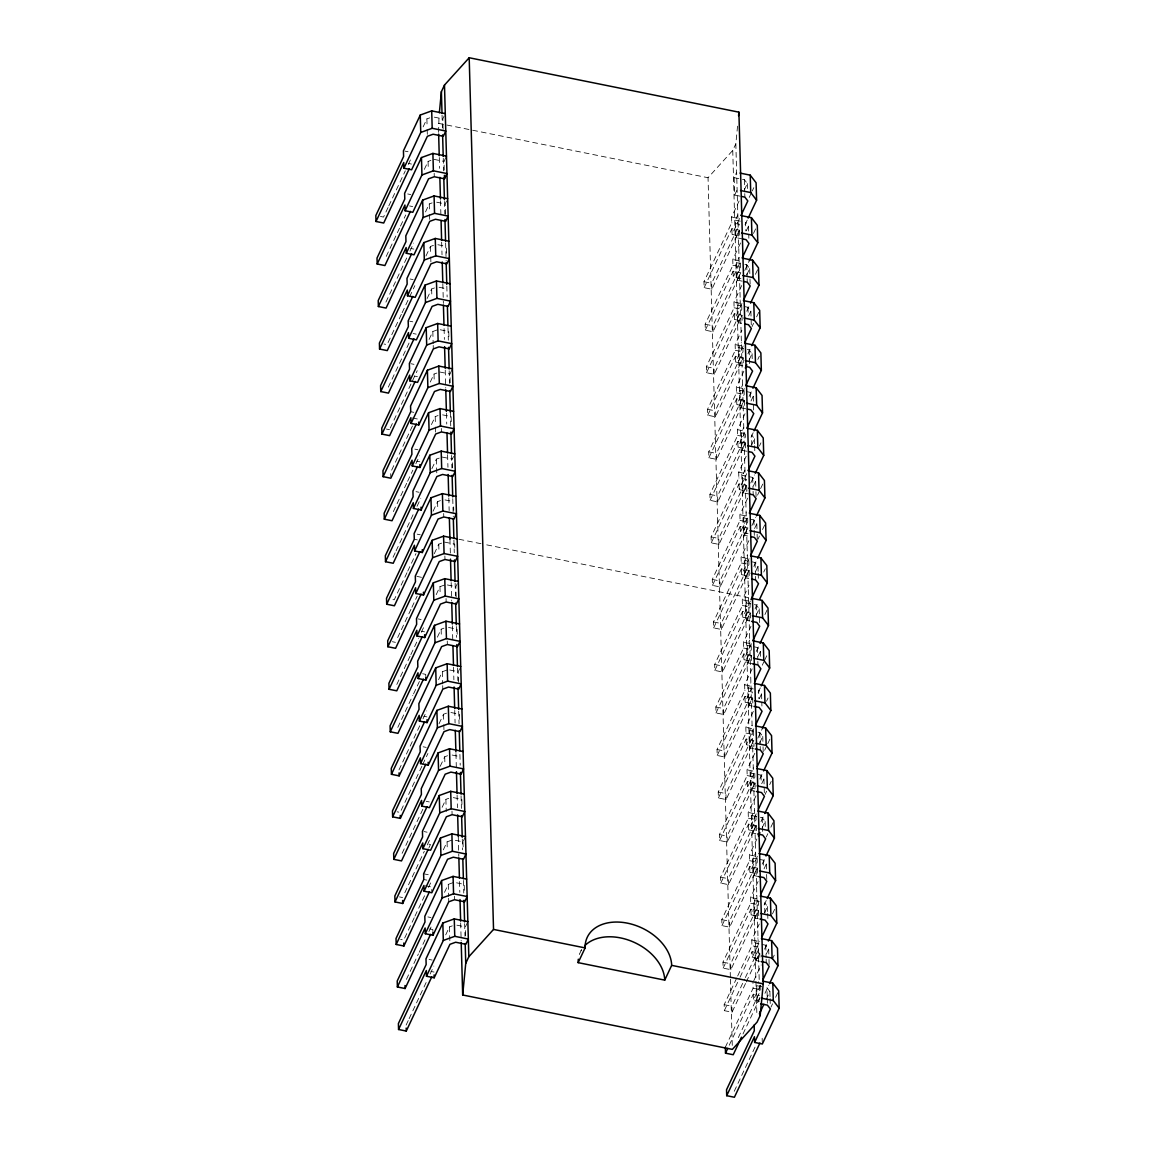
<?xml version="1.0" encoding="UTF-8"?>
<svg xmlns="http://www.w3.org/2000/svg" width="1155" height="1155" viewBox="0 0 1155 1155"><rect width="100%" height="100%" fill="white"/><g stroke="black" fill="none" stroke-linecap="round" stroke-linejoin="round"><path stroke-width="0.75" stroke-dasharray="5 3.75" d="M438.597 132.32L439.016 116.265M759.182 979.498L735.836 143.841L737.713 124.48M423.134 126.862L426.888 118.893L429.747 117.853M388.051 207.51L383.547 217.082L380.457 216.447M388.787 205.922L395.544 191.571M396.295 189.969L405.304 170.839M408.293 164.472L410.545 159.679M443.116 129.317L442.827 118.878L444.675 114.937M424.333 169.381L428.072 161.411L430.931 160.372M386.232 256.41L399.731 227.708M400.482 226.12L405.737 214.96M444.256 170.103L444.011 161.397L445.859 157.455M425.516 211.899L429.27 203.93L432.129 202.89M385.914 302.119L406.921 257.478M409.924 251.111L413.678 243.128M445.484 214.368L445.195 203.915L447.043 199.988M425.95 256.02L430.454 246.463L436.171 244.384M401.363 314.348L387.098 344.638L384.023 344.017M402.113 312.76L408.856 298.409M409.606 296.821L414.862 285.66M427.133 298.539L431.638 288.981L434.497 287.942M388.297 387.156L410.054 340.927M429.082 339.469L432.822 331.499L438.539 329.42M390.231 428.086L417.229 370.697M430.266 382.045L434.02 374.076L436.879 373.036M412.422 426.022L390.664 472.265L390.794 476.726M450.19 382.767L449.945 374.061L451.807 370.12M431.45 424.564L435.204 416.594L438.063 415.555M393.35 511.593L406.863 482.891M407.614 481.303L412.855 470.143M415.858 463.761L419.611 455.792M431.883 468.685L436.388 459.113L439.247 458.087M393.047 557.302L395.299 552.523M396.05 550.921L414.053 512.661M417.042 506.294L420.795 498.31M452.572 467.804L452.327 459.098L453.554 456.485M433.082 511.203L437.572 501.645L440.43 500.606M406.979 572.721L394.23 599.82L391.155 599.2M407.729 571.133L415.988 553.591M434.266 553.721L438.77 544.164L441.629 543.124M397.667 637.56L411.166 608.873M411.916 607.27L417.172 596.11M436.2 594.652L439.954 586.682L445.671 584.603M410.112 656.17L396.613 684.857L393.523 684.236M410.862 654.582L418.355 638.628M421.358 632.261L424.361 625.88M456.182 597.106L455.879 586.668L457.741 582.726M437.384 637.17L441.138 629.201L443.996 628.161M397.796 727.39L412.797 695.498M413.548 693.91L419.554 681.161M438.582 679.689L442.322 671.719L448.039 669.655M398.98 769.909L419.987 725.268M422.99 718.886L426.729 710.917M458.549 682.157L458.261 671.705L460.109 667.778M439.016 723.81L443.52 714.252L449.237 712.173M421.922 766.198L400.164 812.427L397.089 811.806M422.672 764.596L427.928 753.45M440.199 766.328L444.704 756.77L447.562 755.731M730.379 977.361L708.044 177.726L732.746 150.41L735.836 143.841M402.099 853.357L423.105 808.717M739.763 196.09L734.652 195.065L734.176 177.653L736.645 172.413M442.134 807.316L445.888 799.347L448.746 798.307M404.799 892.743L424.304 851.293M427.292 844.926L430.295 838.544M734.652 195.065L737.121 189.81M428.967 847.683L430.469 844.507L427.379 843.886M704.146 287.682L731.895 228.704L739.604 230.249L711.855 289.241L704.146 287.682L703.973 281.719L731.736 222.742L731.577 217.01L739.07 201.071M744.325 189.911L747.328 183.544L744.383 179.718L734.176 177.653M742.651 238.955L735.836 237.584L735.36 220.172L737.828 214.931M749.22 197.433L751.515 192.553M752.28 190.922L753.811 187.673M739.604 230.249L739.763 235.981L732.053 234.422L739.561 218.483M443.332 849.835L447.072 841.865L452.789 839.786L463.011 841.851L464.859 837.909M711.855 289.241L711.682 283.278L739.445 224.287L731.736 222.742M414.226 917.734L403.73 940.04L400.655 939.419M414.977 916.132L425.488 893.811M428.491 887.444L430.743 882.651M735.836 237.584L738.319 232.343M745.119 224.59L747.415 219.71M705.33 330.2L733.093 271.223L740.788 272.768L713.039 331.759L705.33 330.2L705.171 324.237L732.92 265.26L732.761 259.529L741.019 242.001M746.26 230.841L748.512 226.062L745.567 222.236L745.812 230.942M742.145 281.141L737.034 280.102L736.544 262.705L739.012 257.45M753.479 233.44L756.539 226.943M740.947 278.499L733.252 276.94L740.745 261.001M444.516 892.353L448.27 884.384L453.987 882.305L464.195 884.369L464.44 893.075M713.039 331.759L712.866 325.797L740.629 266.819L740.471 261.088L732.761 259.529M406.416 979.382L418.428 953.871M419.178 952.283L425.921 937.932M428.924 931.551L431.176 926.772M737.034 280.102L739.503 274.861M744.773 270.371L749.364 260.611M706.514 372.719L734.277 313.741L741.986 315.301L714.223 374.278L706.514 372.719L706.355 366.77L734.104 307.779L733.945 302.061L742.203 284.52M746.693 274.962L749.696 268.581L746.765 264.755L741.654 263.73M741.625 323.313L738.218 322.635L737.727 305.223L740.196 299.968M755.428 274.341L757.723 269.462M741.986 315.301L742.145 321.018L734.436 319.459L741.929 303.52M445.7 934.871L449.454 926.902L452.312 925.862M714.223 374.278L714.064 368.315L741.813 309.338L741.654 303.606L733.945 302.061M406.112 1025.091L408.35 1020.313M409.101 1018.71L427.105 980.451M430.108 974.069L433.861 966.1M738.218 322.635L740.687 317.38M746.736 311.258L749.797 304.761M707.712 415.251L735.461 356.26L743.17 357.819L715.407 416.796L707.712 415.251L707.539 409.289L735.302 350.297L735.143 344.58L741.885 330.229M748.642 315.878L750.894 311.099L747.949 307.273L737.727 305.223M465.624 935.593L465.378 926.888L467.862 921.647M742.809 365.89L739.402 365.211L738.926 347.799L741.394 342.544M752.021 326.62L753.551 323.371M756.612 316.86L759.672 310.363M743.17 357.819L743.329 363.536L735.62 361.991L743.878 344.45M715.407 416.796L715.248 410.834L742.997 351.856L742.838 346.125L735.143 344.58M739.402 365.211L741.871 359.956M747.92 353.791L750.981 347.28M708.896 457.828L736.645 398.836L744.354 400.395L716.605 459.372L708.896 457.828L708.722 451.865L736.486 392.873L736.327 387.156L743.82 371.217M749.075 360.057L752.078 353.675L749.133 349.864L738.926 347.799M745.697 408.755L740.6 407.729L740.11 390.318L742.578 385.063M757.81 359.436L759.34 356.188M744.354 400.395L744.513 406.112L736.818 404.568L745.062 387.026M716.605 459.372L716.432 453.424L744.195 394.433L744.037 388.715L736.327 387.156M740.6 407.729L743.069 402.474M749.104 396.367L752.165 389.856M710.08 500.346L737.843 441.354L745.538 442.914L717.789 501.905L710.08 500.346L709.921 494.383L737.67 435.406L737.511 429.674L745.018 413.735M751.01 400.987L753.262 396.208L750.317 392.382L740.11 390.318M746.895 451.273L741.784 450.248L741.293 432.836L743.762 427.595M745.538 442.914L745.697 448.645L738.002 447.086L744.744 432.735M717.789 501.905L717.616 495.943L745.379 436.951L745.293 434.092M741.784 450.248L744.253 445.007M751.053 437.254L753.349 432.374M711.263 542.864L739.027 483.887L746.736 485.432L718.973 544.424L711.263 542.864L711.105 536.902L738.854 477.925L738.695 472.193L746.202 456.254M751.457 445.094L754.446 438.727L751.515 434.901L751.804 445.354M749.783 494.138L742.968 492.766L742.477 475.355L744.946 470.114M759.413 446.104L760.943 442.856M746.765 486.861L746.895 491.164L739.186 489.605L746.693 473.666M718.973 544.424L718.814 538.461L746.563 479.469L738.854 477.925M742.968 492.766L745.437 487.526M750.721 483.035L754.547 474.907M712.462 585.383L740.211 526.406L747.92 527.951L720.157 586.942L712.462 585.383L712.289 579.42L740.052 520.443L739.893 514.711L748.137 497.184M753.392 486.024L755.644 481.245L752.699 477.419L747.588 476.394M747.559 535.978L744.152 535.285L743.676 517.888L746.144 512.632M757.536 495.134L759.831 490.254M760.596 488.623L763.657 482.126M748.079 533.682L740.369 532.123L747.877 516.184M720.157 586.942L719.998 580.979L747.747 522.002L747.588 516.271L739.893 514.711M744.152 535.285L746.621 530.044M751.905 525.554L755.731 517.426M713.646 627.901L741.394 568.924L749.104 570.483L721.355 629.461L713.646 627.901L713.472 621.953L741.236 562.961L741.077 557.244L749.321 539.703M754.576 528.542L756.828 523.764L753.883 519.938L748.772 518.913M748.743 578.496L745.35 577.818L744.86 560.406L747.328 555.151M757.954 539.284L759.485 536.021M762.545 529.524L765.606 523.013M749.104 570.483L749.263 576.201L741.568 574.641L749.061 558.702M721.355 629.461L721.182 623.498L748.945 564.521L748.772 558.789L741.077 557.244M745.35 577.818L747.819 572.562M753.854 566.441L756.915 559.944M714.83 670.434L742.593 611.443L750.288 613.002L722.539 671.979L714.83 670.434L714.671 664.472L742.42 605.48L742.261 599.763L749.017 585.412M755.76 571.061L758.012 566.282L755.067 562.471L744.86 560.406M749.942 621.015L746.534 620.336L746.043 602.924L748.512 597.669L485.418 544.597M763.744 572.043L765.274 568.794M750.288 613.002L750.447 618.719L742.752 617.174L750.245 601.235M722.539 671.979L722.366 666.016L750.129 607.039L749.97 601.307L742.261 599.763M746.534 620.336L749.003 615.081M755.038 608.974L758.099 602.462M716.013 712.953L743.777 653.961L751.486 655.52L723.723 714.497L716.013 712.953L715.855 706.99L743.603 648.013L743.445 642.281L750.952 626.342M756.207 615.182L759.196 608.801L756.265 604.989L746.043 602.924M752.829 663.88L747.718 662.855L747.227 645.443L749.696 640.202M751.486 655.52L751.645 661.252L743.936 659.693L752.179 642.151M764.928 614.561L767.223 609.681M723.723 714.497L723.564 708.549L751.313 649.558L751.154 643.84L743.445 642.281M747.718 662.855L750.187 657.599M756.236 651.492L759.297 644.981M717.212 755.471L744.961 696.479L752.67 698.039L724.907 757.03L717.212 755.471L717.038 749.508L744.802 690.531L744.643 684.8L752.136 668.861M758.142 656.112L760.394 651.333L757.449 647.507L747.227 645.443M752.309 706.066L748.902 705.373L748.426 687.961L750.894 682.721M762.286 665.222L763.816 661.959M764.581 660.342L766.877 655.463M752.67 698.039L752.829 703.77L745.119 702.211L751.876 687.86M724.907 757.03L724.748 751.068L752.497 692.076L744.802 690.531M748.902 705.373L751.371 700.132M758.185 692.379L760.481 687.499M718.396 797.99L746.144 739.012L753.854 740.557L726.105 799.549L718.396 797.99L718.222 792.027L745.986 733.05L745.827 727.318L753.32 711.379M759.326 698.631L761.578 693.852L758.633 690.026L758.878 698.732M753.493 748.584L750.086 747.891L749.609 730.494L752.078 725.239M766.53 701.229L768.061 697.981M753.941 743.43L754.013 746.289L746.303 744.73L753.811 728.791M726.105 799.549L725.932 793.586L753.695 734.609L753.522 728.877L745.827 727.318M750.086 747.891L752.569 742.651M757.839 738.16L762.43 728.401M719.579 840.508L747.343 781.531L755.038 783.09L727.289 842.067L719.579 840.508L719.421 834.56L747.169 775.568L747.011 769.836L755.269 752.309M759.759 742.752L762.762 736.37L759.817 732.544L754.72 731.519M754.691 791.161L751.284 790.482L750.793 773.07L753.262 767.815M764.668 750.259L766.963 745.379M767.729 743.748L770.789 737.251M755.197 788.807L747.502 787.248L754.995 771.309M727.289 842.067L727.116 836.105L754.879 777.127L754.72 771.396L747.011 769.836M751.284 790.482L753.753 785.227M759.788 779.048L762.849 772.551M720.778 883.084L748.527 824.107L756.236 825.666L728.473 884.643L720.778 883.084L720.605 877.136L748.353 818.144L748.195 812.427L756.453 794.885M761.708 783.725L763.946 778.946L761.015 775.12L750.793 773.07M755.875 833.679L752.468 833L751.977 815.589L754.446 810.334M765.086 794.467L766.617 791.204M769.678 784.707L771.208 781.459M756.236 825.666L756.395 831.383L748.685 829.839L756.193 813.885M728.473 884.643L728.314 878.681L756.063 819.704L755.904 813.972L748.195 812.427M752.468 833L754.937 827.745M760.986 821.624L764.812 813.495M721.962 925.617L749.711 866.625L757.42 868.185L729.657 927.162L721.962 925.617L721.788 919.654L749.552 860.663L749.393 854.945L756.886 839.006M762.141 827.846L765.144 821.465L762.199 817.653L751.977 815.589M758.763 876.544L753.652 875.519L753.175 858.107L755.644 852.852M766.27 836.985L767.801 833.737M770.861 827.225L773.922 820.729M757.42 868.185L757.579 873.902L749.869 872.357L758.128 854.816M729.657 927.162L729.498 921.199L757.247 862.222L757.088 856.49L749.393 854.945M753.652 875.519L756.121 870.264M762.17 864.157L765.231 857.645M723.146 968.135L750.894 909.144L758.604 910.703L730.855 969.68L723.146 968.135L722.972 962.173L750.736 903.196L750.577 897.464L758.07 881.525M764.076 868.777L766.328 863.983L763.383 860.172L753.175 858.107M758.243 918.73L754.85 918.037L754.359 900.626L756.828 895.385M758.604 910.703L758.763 916.435L751.068 914.875L757.81 900.525M730.855 969.68L730.682 963.732L758.445 904.74L758.286 899.023L750.577 897.464M754.85 918.037L757.319 912.782M764.119 905.044L766.415 900.164M737.67 976.004L751.919 945.714L751.761 939.982L759.268 924.043M764.509 912.883L767.512 906.516L764.567 902.69L764.87 913.129M745.538 983.511L732.039 1012.213L724.329 1010.654L724.171 1004.691L736.919 977.592M759.441 961.249L756.034 960.556L755.543 943.144L758.012 937.903M724.329 1010.654L739.33 978.776M740.081 977.173L752.093 951.677L759.788 953.222L759.947 958.953L752.251 957.394L752.093 951.677M752.251 957.394L759.745 941.455M772.478 913.894L775.539 907.397M732.039 1012.213L731.866 1006.25L744.629 979.151M745.379 977.549L759.629 947.259L751.919 945.714M756.034 960.556L758.503 955.315M746.289 981.923L759.788 953.222M764.538 949.193L767.599 942.682M753.695 980.913L761.203 964.974M766.444 953.813L768.696 949.035L765.765 945.209L760.654 944.184M725.354 1047.21L753.103 988.232L752.945 982.501M759.687 997.833L757.218 1003.074L756.727 985.677L758.59 981.736M729.267 1045.203L753.277 994.195L759.441 995.437M772.132 959.675L775.193 953.164M759.6 1001.154L753.435 999.912L760.192 985.576M738.305 1037.609L760.813 989.792L760.654 984.06M742.983 1033.999L760.986 995.74M764.971 993.343L768.797 985.215M766.14 999.523L769.894 991.553L766.949 987.727L767.194 996.433M771.02 1007.073L772.551 1003.811M775.611 997.314L777.907 992.434M734.248 1091.287L756.005 1045.058M434.309 117.16L442.827 118.878M438.337 123.311L708.044 177.726M404.972 151.117L408.062 151.738M731.577 217.01L739.272 218.569M433.789 159.332L444.011 161.397M735.36 220.172L742.174 221.558M408.379 163.433L411.469 164.053M407.701 193.953L410.79 194.574M436.677 202.197L445.195 203.915M736.544 262.705L739.951 263.383M732.92 265.26L740.629 266.819M409.577 205.951L412.653 206.572M703.973 281.719L711.682 283.278M437.875 244.73L446.379 246.448M734.104 307.779L741.813 309.338M410.761 248.469L413.837 249.09M705.171 324.237L712.866 325.797M410.083 278.99L413.158 279.626M439.059 287.249L447.577 288.967M735.302 350.297L742.997 351.856M706.355 366.77L714.064 368.315M409.722 321.206L412.811 321.826M440.243 329.767L448.761 331.485L449.006 340.191M736.486 392.873L744.195 394.433M413.129 333.521L416.219 334.142M707.539 409.289L715.248 410.834M410.906 363.724L413.995 364.345M737.511 429.674L745.22 431.234M439.737 371.997L449.945 374.061M741.293 432.836L744.701 433.529M737.67 435.406L745.379 436.951M414.327 376.039L417.403 376.66M708.722 451.865L716.432 453.424M738.695 472.193L746.404 473.752M442.625 414.862L451.129 416.58L451.374 425.285M742.477 475.355L745.885 476.048M410.718 411.714L413.808 412.335M412.422 417.995L418.586 419.236M386.405 429.054L389.48 429.674M709.921 494.383L717.616 495.943M414.833 449.136L417.908 449.757M442.105 457.048L452.327 459.098M743.676 517.888L747.068 518.566M740.052 520.443L747.747 522.002M416.695 461.134L419.785 461.755M711.105 536.902L718.814 538.461M416.017 491.655L419.092 492.275M444.993 499.913L453.511 501.631M741.236 562.961L748.945 564.521M712.289 579.42L719.998 580.979M458.939 539.255L483.656 544.236M417.2 534.173L420.29 534.808M444.487 542.085L454.695 544.149L454.796 547.629M414.284 539.284L417.359 539.905M742.42 605.48L750.129 607.039M713.472 621.953L721.182 623.498M416.854 576.388L421.474 577.327M447.375 584.95L455.879 586.668M743.603 648.013L751.313 649.558M714.671 664.472L722.366 666.016M418.038 618.907L421.113 619.528M744.643 684.8L752.338 686.359M448.559 627.468L457.077 629.186L457.308 637.892M748.426 687.961L755.226 689.333M421.445 631.222L424.535 631.843M392.339 641.718L395.414 642.339M715.855 706.99L723.564 708.549M449.743 669.987L458.261 671.705M749.609 730.494L753.017 731.173M745.986 733.05L753.695 734.609M422.629 673.74L425.719 674.361L425.791 677.22M717.038 749.508L724.748 751.068M450.926 712.519L459.445 714.223L459.69 722.929M747.169 775.568L754.879 777.127M423.827 716.259L426.902 716.88M718.222 792.027L725.932 793.586M423.134 746.78L426.224 747.4M452.125 755.038L460.628 756.756M748.353 818.144L756.063 819.704M719.421 834.56L727.116 836.105M453.309 797.614L461.827 799.332L462.014 806.291M749.552 860.663L757.247 862.222M426.195 801.296L429.27 801.931M720.605 877.136L728.314 878.681M423.972 831.571L427.061 832.192M754.359 900.626L762.863 902.344M750.736 903.196L758.445 904.74M721.788 919.654L729.498 921.199M423.625 873.786L428.245 874.71M751.761 939.982L759.47 941.542M755.543 943.144L758.95 943.837M423.784 879.504L426.859 880.124M425.488 885.784L431.652 887.026L431.768 891.314M399.457 896.901L402.546 897.522M722.972 962.173L730.682 963.732M427.899 916.926L430.974 917.546M456.875 925.169L465.378 926.888M756.727 985.677L763.542 987.049M753.103 988.232L760.813 989.792M429.761 928.923L432.836 929.544L432.923 932.403M724.171 1004.691L731.866 1006.25M429.082 959.444L432.158 960.065M430.945 971.442L434.035 972.062M747.328 183.544L747.473 188.756M748.512 226.062L748.859 238.248M749.696 268.581L749.942 277.287M749.985 279.034L750.144 284.245M750.894 311.099L751.27 325.031M752.078 353.675L752.223 358.902M753.262 396.208L753.695 411.873M754.446 438.727L754.59 443.939M754.648 445.686L754.793 450.912M755.644 481.245L755.875 489.951M755.933 491.684L756.077 496.91M756.828 523.764L757.074 532.469M757.117 534.216L757.319 541.175M758.012 566.282L758.156 571.508M758.214 573.255L758.359 578.467M759.196 608.801L759.687 626.212M760.394 651.333L760.539 656.545M761.578 693.852L761.91 706.037M762.762 736.37L763.007 745.076M763.051 746.823L763.195 752.035M763.946 778.946L764.336 792.879M765.144 821.465L765.289 826.691M766.328 863.983L766.574 872.689M766.617 874.436L766.819 881.395M767.512 906.516L767.656 911.728M767.714 913.475L767.858 918.701M768.696 949.035L768.941 957.74M768.999 959.473L769.143 964.699M769.894 991.553L770.039 996.779M770.082 998.512L770.284 1005.485M744.383 179.718L744.73 191.903M744.773 193.65L744.874 197.13M746.765 264.755L747.097 276.94M747.155 278.687L747.242 282.167M747.949 307.273L748.195 315.979M749.133 349.864L749.566 365.529M750.317 392.382L750.562 401.088M752.699 477.419L753.031 489.605M753.089 491.351L753.19 494.831M753.883 519.938L754.128 528.644M754.172 530.39L754.316 535.617M755.067 562.471L755.413 574.656M755.457 576.388L755.558 579.868M756.265 604.989L756.554 615.427M757.449 647.507L757.781 659.693M757.839 661.44L757.94 664.919M759.817 732.544L760.163 744.73M760.207 746.476L760.308 749.956M761.015 775.12L761.26 783.826M762.199 817.653L762.632 833.318M763.383 860.172L763.628 868.878M765.765 945.209L766.097 957.394M766.155 959.141L766.241 962.62M767.238 998.18L767.382 1003.406M755.038 783.09L755.168 787.378M762.17 1038.273L762.286 1042.561M759.355 985.648L759.586 993.906M732.746 150.41L756.886 1014.899M731.895 228.704L732.053 234.422M733.093 271.223L733.252 276.94M734.277 313.741L734.436 319.459M735.461 356.26L735.62 361.991M736.645 398.836L736.818 404.568M737.843 441.354L738.002 447.086M739.027 483.887L739.186 489.605M740.211 526.406L740.369 532.123M741.394 568.924L741.568 574.641M742.593 611.443L742.752 617.174M743.777 653.961L743.936 659.693M744.961 696.479L745.119 702.211M746.144 739.012L746.303 744.73M747.343 781.531L747.502 787.248M748.527 824.107L748.685 829.839M749.711 866.625L749.869 872.357M750.894 909.144L751.068 914.875M753.277 994.195L753.435 999.912M730.422 979.166L732.385 1049.404M446.436 248.181L446.624 255.14M453.655 506.843L453.756 510.322M463.011 841.851L463.256 850.556M442.047 115.052L442.408 127.656M443.26 158.278L443.607 170.882M444.473 201.49L444.819 214.108M445.628 242.925L446.133 260.929M446.826 286.137L447.129 296.951M447.981 327.572L448.342 340.176M449.194 370.784L449.54 383.402M450.349 412.219L450.753 426.614M451.562 455.431L451.908 468.049M452.76 498.657L453.265 516.675M453.915 540.078L454.276 552.696M455.128 583.304L455.474 595.908M456.341 626.53L456.644 637.343M457.496 667.951L457.842 680.555M458.694 711.177L459.055 723.781M459.907 754.403L460.21 765.202M461.062 795.824L461.408 808.428M462.274 839.05L462.577 849.849M463.429 880.471L463.776 893.075M464.628 923.697L464.989 936.301M439.304 157.528L439.593 168.341M440.503 200.753L440.907 215.162M441.658 242.175L442.019 254.779M442.813 283.596L443.376 303.404M444.083 328.626L444.372 339.426M445.238 370.048L445.729 388.051M446.436 413.273L446.74 424.073M447.591 454.695L447.952 467.299M448.804 497.921L449.151 510.524M449.959 539.342L450.363 553.75M451.172 582.568L451.663 600.571M452.37 625.793L452.774 640.202M453.525 667.215L453.886 679.819M454.738 710.441L455.084 723.044M455.951 753.652L456.341 768.061M457.106 795.088L457.452 807.692M458.261 836.509L458.809 856.317M459.517 881.525L459.82 892.339M460.672 922.946L461.177 940.964M434.179 173.264L434.28 176.744M441.311 428.447L441.412 431.927M443.679 513.499L443.78 516.978M444.877 556.017L444.964 559.496M446.061 598.535L446.162 602.015M447.245 641.054L447.346 644.533M451.995 811.2L452.096 814.679M454.377 896.237L454.464 899.716M426.888 118.893L427.133 127.599M427.177 129.346L427.321 134.558M428.072 161.411L428.317 170.117M429.27 203.93L429.501 212.636M429.559 214.382L429.703 219.609M430.454 246.463L430.7 255.168M430.743 256.901L430.887 262.127M431.638 288.981L431.883 297.687M432.822 331.499L433.168 343.685M433.212 345.432L433.313 348.911M434.02 374.076L434.266 382.781M435.204 416.594L435.449 425.3M435.493 427.047L435.637 432.273M436.388 459.113L436.778 473.045M437.572 501.645L437.817 510.351M438.77 544.164L439.016 552.87M439.954 586.682L440.199 595.388M441.138 629.201L441.383 637.907M442.322 671.719L442.668 683.904M442.712 685.651L442.813 689.131M443.52 714.252L443.751 722.943M443.809 724.69L443.953 729.917M444.704 756.77L444.949 765.476M445.888 799.347L446.234 811.532M447.072 841.865L447.317 850.571M448.27 884.384L448.602 896.569M448.66 898.316L448.746 901.795M449.454 926.902L449.844 940.834M581.485 949.858L579.391 954.29A45.464 31.69 25.2 0 1 581.528 949.785"/><path stroke-width="1.5" d="M439.362 112.757L441.398 91.635L444.487 85.066L469.19 57.75L738.897 112.165L763.238 983.843L760.178 1015.519L757.088 1022.103L732.385 1049.404L462.679 994.989L461.22 942.769M462.679 994.989L465.739 963.313L465.191 943.505M738.565 115.688L738.897 112.165M445.296 113.623L431.696 110.88L420.261 115.038L403.442 150.814L403.6 156.531L375.837 215.523L376.01 221.486L383.705 223.03L409.216 168.832M376.01 221.486L403.759 162.494L403.918 168.226L411.628 169.771L427.379 136.304L433.096 134.225L443.303 136.29L445.772 131.035L432.187 128.292L420.752 132.45L403.918 168.226M446.48 156.156L432.894 153.413L421.46 157.556L404.625 193.333L404.784 199.064L377.021 258.041L377.194 264.004L384.904 265.549L410.4 211.351M377.194 264.004L404.943 205.013L405.102 210.744L412.811 212.303L428.563 178.823L434.28 176.744L444.502 178.808L446.971 173.553L433.37 170.825L421.936 174.968L405.102 210.744M447.664 198.674L434.078 195.931L422.643 200.075L405.809 235.851L405.968 241.583L378.219 300.56L378.378 306.523L386.088 308.082L411.584 253.869M378.378 306.523L406.141 247.545L406.3 253.263L413.995 254.822L429.747 221.341L435.464 219.262L445.686 221.327L448.154 216.086L434.554 213.343L423.134 217.487L406.3 253.263M448.847 241.193L435.262 238.45L423.827 242.608L406.993 278.369L407.152 284.101L379.403 343.078L379.562 349.041L387.272 350.6L412.783 296.402M379.562 349.041L407.325 290.064L407.484 295.781L415.194 297.34L430.945 263.86L436.648 261.795L446.87 263.845L449.338 258.605L435.753 255.861L424.318 260.005L407.484 295.781M450.046 283.711L436.446 280.968L425.011 285.126L408.177 320.902L408.35 326.62L380.587 385.611L380.76 391.559L388.455 393.119L413.966 338.92M380.76 391.559L408.509 332.582L408.668 338.3L416.377 339.859L432.129 306.393L437.846 304.314L448.053 306.378L450.522 301.123L436.937 298.38L425.502 302.538L408.668 338.3M451.23 326.23L437.644 323.487L426.209 327.645L409.375 363.421L409.534 369.138L381.771 428.13L381.944 434.092L389.639 435.637L415.15 381.439M381.944 434.092L409.693 375.101L409.852 380.832L417.561 382.377L433.313 348.911L439.03 346.832L449.252 348.897L451.721 343.641L438.12 340.898L426.686 345.056L409.852 380.832M452.414 368.806L438.828 366.063L427.393 370.221L410.559 405.997L410.718 411.714L382.969 470.706L383.128 476.669L390.838 478.213L416.334 424.015M383.128 476.669L410.891 417.677L411.05 423.409L418.745 424.953L434.497 391.487L440.214 389.408L450.436 391.473L452.904 386.218L439.319 383.474L427.884 387.632L411.05 423.409M453.612 411.339L440.012 408.596L428.577 412.739L411.743 448.515L411.902 454.247L384.153 513.224L384.312 519.187L392.021 520.746L417.533 466.533M384.312 519.187L412.075 460.195L412.234 465.927L419.944 467.486L435.695 434.006L441.412 431.927L451.619 433.991L454.088 428.736L440.503 426.007L429.068 430.151L412.234 465.927M454.796 453.857L441.196 451.114L429.776 455.258L412.941 491.034L413.1 496.766L385.337 555.743L385.51 561.705L393.205 563.265L418.716 509.066M385.51 561.705L413.259 502.728L413.418 508.445L421.127 510.005L436.879 476.524L442.596 474.46L452.803 476.51L455.272 471.269L441.686 468.526L430.252 472.669L413.418 508.445M455.98 496.376L442.394 493.633L430.959 497.791L414.125 533.552L414.284 539.284L386.521 598.261L386.694 604.224L394.404 605.783L419.9 551.585M386.694 604.224L414.443 545.247L414.602 550.964L422.311 552.523L438.063 519.043L443.78 516.978L454.002 519.028L456.47 513.787L442.87 511.044L431.436 515.188L414.602 550.964M457.163 538.894L443.578 536.151L432.143 540.309L415.309 576.085L415.468 581.802L387.719 640.794L387.878 646.742L395.588 648.302L421.084 594.103M387.878 646.742L415.641 587.765L415.8 593.497L423.495 595.042L439.247 561.575L444.964 559.496L455.185 561.561L457.654 556.306L444.069 553.563L432.634 557.721L415.8 593.497M458.347 581.413L444.762 578.669L433.327 582.827L416.493 618.604L416.652 624.321L388.903 683.312L389.062 689.275L396.771 690.82L422.282 636.622M389.062 689.275L416.825 630.284L416.984 636.015L424.694 637.56L440.445 604.094L446.162 602.015L456.369 604.079L458.838 598.824L445.252 596.081L433.818 600.239L416.984 636.015M459.546 623.931L445.946 621.202L434.511 625.346L417.677 661.122L417.85 666.854L390.087 725.831L390.26 731.794L397.955 733.338L423.466 679.14M390.26 731.794L418.009 672.802L418.168 678.534L425.877 680.093L441.629 646.612L447.346 644.533L457.553 646.598L460.022 641.343L446.436 638.6L435.002 642.758L418.168 678.534M460.73 666.464L447.144 663.721L435.709 667.864L418.875 703.64L419.034 709.372L391.271 768.349L391.444 774.312L399.154 775.871L424.65 721.658M391.444 774.312L419.193 715.32L419.352 721.052L427.061 722.611L442.813 689.131L448.53 687.052L458.752 689.116L461.22 683.876L447.62 681.132L436.186 685.276L419.352 721.052M461.913 708.982L448.328 706.239L436.893 710.397L420.059 746.159L420.218 751.891L392.469 810.868L392.628 816.83L400.337 818.39L425.834 764.191M392.628 816.83L420.391 757.853L420.55 763.571L428.245 765.13L443.996 731.649L449.714 729.585L459.935 731.635L462.404 726.394L448.804 723.651L437.384 727.794L420.55 763.571M463.097 751.501L449.512 748.758L438.077 752.916L421.243 788.692L421.402 794.409L393.653 853.401L393.812 859.349L401.521 860.908L427.032 806.71M393.812 859.349L421.575 800.372L421.734 806.089L429.443 807.648L445.195 774.182L450.898 772.103L461.119 774.168L463.588 768.912L450.002 766.169L438.568 770.327L421.734 806.089M464.296 794.077L450.695 791.334L439.275 795.492L422.441 831.268L422.6 836.985L394.837 895.977L395.01 901.925L402.705 903.484L428.216 849.286M395.01 901.925L422.759 842.948L422.918 848.68L430.627 850.224L446.379 816.758L452.096 814.679L462.303 816.744L464.772 811.489L451.186 808.745L439.752 812.903L422.918 848.68M465.479 836.595L451.894 833.852L440.459 838.01L423.625 873.786L423.784 879.504L396.021 938.495L396.194 944.458L403.904 946.003L429.4 891.804M396.194 944.458L423.943 885.466L424.102 891.198L431.811 892.743L447.562 859.277L453.28 857.198L463.502 859.262L465.97 854.007L452.37 851.264L440.936 855.422L424.102 891.198M741.062 215.292L747.805 200.956L744.874 197.13L741.467 196.437M748.18 218.093L756.597 200.205L756.106 182.793L750.23 175.156L740.037 173.091M466.663 879.128L453.078 876.385L441.643 880.529L424.809 916.305L424.968 922.037L397.219 981.014L397.378 986.976L405.087 988.521L430.584 934.323M397.378 986.976L425.141 927.985L425.3 933.716L432.995 935.276L448.746 901.795L454.464 899.716L464.685 901.781L467.154 896.525L453.569 893.797L442.134 897.94L425.3 933.716M742.246 257.81L749.003 243.474L746.058 239.648L742.651 238.955M749.364 260.611L757.781 242.723L757.305 225.312L751.414 217.674L741.221 215.61M467.862 921.647L454.262 918.904L442.827 923.047L425.993 958.823L426.152 964.555L398.403 1023.532L398.562 1029.495L406.271 1031.054L431.782 976.841M398.562 1029.495L426.325 970.518L426.484 976.235L434.193 977.794L449.945 944.314L455.662 942.235L465.869 944.299L468.338 939.058L454.752 936.315L443.318 940.459L426.484 976.235M743.43 300.343L750.187 285.992L747.242 282.167L743.834 281.488M750.562 303.13L758.979 285.242L758.489 267.83L752.612 260.193L742.42 258.128M744.629 342.862L751.371 328.511L748.44 324.685L745.033 324.006M751.746 345.648L760.163 327.76L759.672 310.363L753.796 302.711L743.603 300.661M745.322 368.026L746.823 364.836M465.739 963.313L468.829 956.744L493.531 929.429L469.19 57.75M745.812 385.438L752.569 371.087L749.624 367.276L746.217 366.583M752.93 388.239L761.347 370.351L760.871 352.939L754.98 345.287L744.787 343.237M746.996 427.956L753.753 413.606L750.808 409.794L747.4 409.101M754.114 430.757L762.531 412.869L762.055 395.458L756.164 387.806L745.971 385.756M748.18 470.475L754.937 456.138L751.992 452.312L748.584 451.619M755.312 473.276L763.729 455.388L763.238 437.976L757.362 430.339L747.169 428.274M749.378 512.993L756.121 498.657L753.19 494.831L749.783 494.138M756.496 515.794L764.913 497.906L764.422 480.494L758.546 472.857L748.353 470.792M750.562 555.526L757.319 541.175L754.374 537.349L750.967 536.671M757.68 558.313L766.097 540.425L765.606 523.013L759.73 515.375L749.537 513.311M671.676 965.363L664.731 980.119L578.164 962.649L585.109 947.909A45.464 31.69 25.2 0 1 627.454 923.163A45.464 31.69 25.2 0 1 671.676 965.363L763.238 983.843M750.995 599.633L758.503 583.694L755.558 579.868L752.15 579.189M759.629 599.214L767.281 582.957L766.805 565.546L760.914 557.894L750.721 555.844M752.93 640.563L759.687 626.212L756.742 622.401L751.645 621.361M760.062 643.364L768.479 625.476L767.988 608.064L762.112 600.412L751.919 598.362M754.879 681.493L760.871 668.745L757.94 664.919L752.829 663.88M761.246 685.882L769.663 667.994L769.172 650.583L763.296 642.931L753.103 640.881M756.063 724.012L762.055 711.263L759.124 707.438L754.013 706.412M762.43 728.401L770.847 710.513L770.356 693.101L764.48 685.464L754.287 683.399M757.247 766.53L763.253 753.782L760.308 749.956L755.197 748.931M763.614 770.919L772.031 753.031L771.554 735.62L765.664 727.982L755.471 725.918M758.431 809.106L764.437 796.358L761.492 792.532L756.395 791.507M764.812 813.495L773.229 795.607L772.738 778.196L766.862 770.558L756.669 768.508M758.387 835.816L759.889 832.625M759.629 851.625L765.621 838.876L762.69 835.051L757.579 834.025M765.996 856.014L774.413 838.14L773.922 820.729L768.046 813.077L757.853 811.027M760.813 894.158L766.819 881.395L763.874 877.583L758.763 876.544M767.18 898.547L775.597 880.659L775.106 863.247L769.23 855.595L759.037 853.545M761.997 936.676L768.003 923.928L765.058 920.102L759.947 919.062M768.364 941.065L776.781 923.177L776.304 905.765L770.414 898.114L760.221 896.063M741.481 1037.19L733.223 1054.732L725.513 1053.172L727.765 1048.394M763.181 979.195L769.187 966.446L766.241 962.62L761.145 961.595M769.562 983.584L777.979 965.696L777.488 948.284L771.612 940.646L761.419 938.582M759.384 1013.873L763.888 1004.301M759.918 1043.052L734.407 1097.25L726.712 1095.691L754.46 1036.714L754.619 1042.431L762.329 1043.99L779.163 1008.214L778.672 990.802L772.796 983.165L762.603 981.1M754.619 1042.431L770.371 1008.965L767.44 1005.139L760.625 1003.767M740.528 190.503L750.721 192.553L756.597 200.205M741.712 233.021L751.905 235.086L757.781 242.723M742.896 275.54L753.089 277.604L758.979 285.242M744.08 318.073L754.273 320.123L760.163 327.76M745.278 360.649L755.471 362.699L761.347 370.351M746.462 403.167L756.655 405.217L762.531 412.869M747.646 445.686L757.839 447.736L763.729 455.388M748.83 488.204L759.037 490.269L764.913 497.906M750.028 530.723L760.221 532.787L766.097 540.425M751.212 573.255L761.405 575.306L767.281 582.957M752.396 615.774L762.589 617.824L768.479 625.476M753.58 658.292L763.773 660.342L769.663 667.994M754.778 700.811L764.971 702.875L770.847 710.513M755.962 743.329L766.155 745.394L772.031 753.031M757.146 785.905L767.339 787.97L773.229 795.607M758.344 828.438L768.537 830.488L774.413 838.14M759.528 870.957L769.721 873.007L775.597 880.659M760.712 913.475L770.905 915.525L776.781 923.177M761.896 955.994L772.089 958.058L777.979 965.696M493.531 929.429L585.109 947.909M761.39 998.18L773.287 1000.577L779.163 1008.214M750.23 175.156L750.721 192.553M751.414 217.674L751.905 235.086M752.612 260.193L753.089 277.604M753.796 302.711L754.273 320.123M754.98 345.287L755.471 362.699M756.164 387.806L756.655 405.217M757.362 430.339L757.839 447.736M758.546 472.857L759.037 490.269M759.73 515.375L760.221 532.787M760.914 557.894L761.405 575.306M762.112 600.412L762.589 617.824M763.296 642.931L763.773 660.342M764.48 685.464L764.971 702.875M765.664 727.982L766.155 745.394M766.862 770.558L767.339 787.97M768.046 813.077L768.537 830.488M769.23 855.595L769.721 873.007M770.414 898.114L770.905 915.525M771.612 940.646L772.089 958.058M772.796 983.165L773.287 1000.577M760.077 1011.91L760.178 1015.519M754.143 1025.034L754.302 1030.751L726.538 1089.743L726.712 1095.691M725.354 1047.21L725.513 1053.172M444.487 85.066L468.829 956.744M444.401 175.329L444.502 178.808M441.398 91.635L442.004 113.248M442.61 134.861L443.217 156.474M443.809 178.087L444.415 199.7M444.964 219.508L445.57 241.121M446.177 262.734L446.783 284.347M447.389 305.959L447.938 325.768M448.544 347.381L449.151 368.994M449.743 390.607L450.349 412.219M450.898 432.028L451.504 453.641M452.11 475.254L452.717 496.867M453.323 518.465L453.872 538.288M454.478 559.901L455.084 581.499M455.676 603.112L456.283 624.725M456.831 644.548L457.438 666.146M458.044 687.759L458.651 709.372M459.257 730.985L459.806 750.793M460.412 772.406L461.018 794.019M461.61 815.632L462.217 837.245M462.823 858.858L463.372 878.666M463.978 900.279L464.584 921.892M438.64 134.11L439.247 155.723M439.853 177.336L440.459 198.949M441.066 220.562L441.614 240.37M442.221 261.983L442.769 281.791M443.419 305.209L443.982 325.017M444.574 346.63L445.18 368.243M445.787 389.856L446.393 411.469M446.999 433.082L447.548 452.89M448.154 474.503L448.746 496.116M449.353 517.729L449.959 539.342M450.508 559.15L451.114 580.763M451.721 602.376L452.327 623.989M452.933 645.602L453.482 665.41M454.088 687.023L454.68 708.636M455.287 730.249L455.893 751.862M456.442 771.67L457.048 793.283M457.654 814.896L458.261 836.509M458.867 858.122L459.416 877.93M460.022 899.543L460.628 921.156M431.696 110.88L432.187 128.292M432.894 153.413L433.37 170.825M434.078 195.931L434.554 213.343M435.262 238.45L435.753 255.861M436.446 280.968L436.937 298.38M437.644 323.487L438.12 340.898M438.828 366.063L439.319 383.474M440.012 408.596L440.503 426.007M441.196 451.114L441.686 468.526M442.394 493.633L442.87 511.044M443.578 536.151L444.069 553.563M444.762 578.669L445.252 596.081M445.946 621.202L446.436 638.6M447.144 663.721L447.62 681.132M448.328 706.239L448.804 723.651M449.512 748.758L450.002 766.169M450.695 791.334L451.186 808.745M451.894 833.852L452.37 851.264M453.078 876.385L453.569 893.797M454.262 918.904L454.752 936.315M420.261 115.038L420.752 132.45M421.46 157.556L421.936 174.968M422.643 200.075L423.134 217.487M423.827 242.608L424.318 260.005M425.011 285.126L425.502 302.538M426.209 327.645L426.686 345.056M427.393 370.221L427.884 387.632M428.577 412.739L429.068 430.151M429.776 455.258L430.252 472.669M430.959 497.791L431.436 515.188M432.143 540.309L432.634 557.721M433.327 582.827L433.818 600.239M434.511 625.346L435.002 642.758M435.709 667.864L436.186 685.276M436.893 710.397L437.384 727.794M438.077 752.916L438.568 770.327M439.275 795.492L439.752 812.903M440.459 838.01L440.936 855.422M441.643 880.529L442.134 897.94M442.827 923.047L443.318 940.459M418.673 422.095L418.745 424.953M419.857 464.613L419.944 467.486M421.041 507.146L421.127 510.005M422.239 549.665L422.311 552.523M423.423 592.183L423.495 595.042M424.607 634.701L424.694 637.56M425.791 677.22L425.877 680.093M426.989 719.738L427.061 722.611M428.173 762.271L428.245 765.13M432.923 932.403L432.995 935.276M434.107 974.921L434.193 977.794M399.067 772.883L399.154 775.871M400.251 815.401L400.337 818.39M402.633 900.51L402.705 903.484M403.817 943.029L403.904 946.003M405.001 985.547L405.087 988.521M406.185 1028.066L406.271 1031.054M578.164 962.649A45.464 31.69 25.2 0 1 578.309 959.199M584.632 945.83A45.464 31.69 25.2 0 1 632.839 941.758A45.464 31.69 25.2 0 1 664.731 980.119"/></g></svg>
